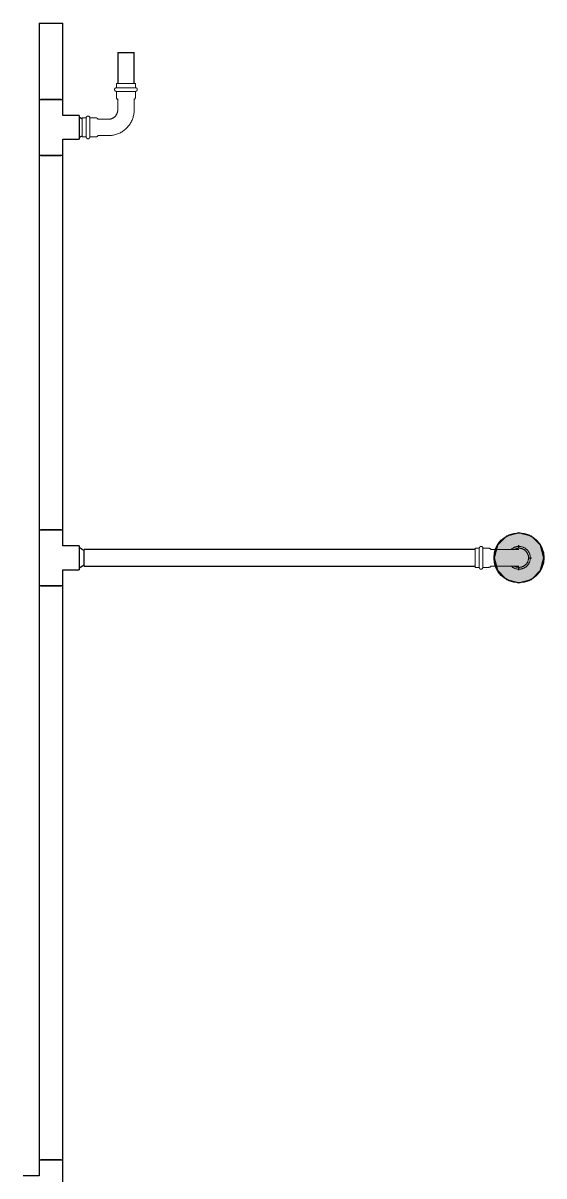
# Model space of a CAD drawing. Header units: inches. Extents: x -3327 to -1, y 8 to 1328.
# Drawn here: x -1074.9 to -1033.1, y 386.6 to 479 of the extents above; entities that cross this region are included whole.
import ezdxf

# ---------------------------------------------------------------- set-up
doc = ezdxf.new("R2010")
doc.units = ezdxf.units.IN
doc.header["$MEASUREMENT"] = 0
doc.layers.add('P-PIPE', color=3, linetype='Continuous', lineweight=9)
doc.layers.add('X - REF - FP', color=7, linetype='Continuous', true_color=0xb90000)

# ---------------------------------------------------------------- blocks, each defined once
blk = doc.blocks.new('Victaulic-VicPress316-Elbow 90-45deg Style P568_P571 - Standard-V1-SECOND LEVEL')
at = {"layer": 'P-PIPE'}
for p, q in [((-0.767, 3.52), (-0.767, 3.181)), ((0.766, 3.52), (-0.767, 3.52)), ((-0.767, 3.181), (0.766, 3.181)), ((-0.767, 2.89), (-0.767, 2.439)), ((-0.767, 2.89), (0.766, 2.89)), ((0.766, 3.181), (0.766, 3.52)), ((0.766, 2.439), (0.766, 2.89)), ((-0.658, 2.278), (-0.658, 1.393)), ((0.657, 1.393), (0.657, 2.278)), ((-3.181, 0.766), (-3.52, 0.766)), ((-3.52, 0.766), (-3.52, -0.767)), ((-3.181, -0.767), (-3.181, 0.766)), ((-2.439, 0.766), (-2.89, 0.766)), ((-2.89, -0.767), (-2.89, 0.766)), ((-1.393, 0.657), (-2.278, 0.657)), ((-3.52, -0.767), (-3.181, -0.767)), ((-2.89, -0.767), (-2.439, -0.767)), ((-2.278, -0.658), (-1.393, -0.658))]:
    blk.add_line(p, q, dxfattribs=at)
at = {"layer": 'P-PIPE', "flags": 128}
for points in [[(-0.767, 2.89), (-0.772, 2.891), (-0.778, 2.891), (-0.784, 2.892), (-0.79, 2.892), (-0.795, 2.893), (-0.801, 2.895), (-0.807, 2.896), (-0.812, 2.898), (-0.818, 2.9), (-0.823, 2.902), (-0.828, 2.904), (-0.834, 2.907), (-0.839, 2.91), (-0.844, 2.913), (-0.849, 2.916), (-0.853, 2.919), (-0.858, 2.923), (-0.862, 2.927), (-0.867, 2.931), (-0.871, 2.935), (-0.875, 2.939), (-0.879, 2.943), (-0.882, 2.948), (-0.886, 2.953), (-0.889, 2.957), (-0.892, 2.962), (-0.895, 2.967), (-0.897, 2.973), (-0.9, 2.978), (-0.902, 2.983), (-0.904, 2.989), (-0.906, 2.994), (-0.907, 3), (-0.909, 3.006), (-0.91, 3.011), (-0.911, 3.017), (-0.911, 3.023), (-0.912, 3.029), (-0.912, 3.034), (-0.912, 3.04), (-0.912, 3.046), (-0.911, 3.052), (-0.91, 3.058), (-0.909, 3.063), (-0.908, 3.069), (-0.907, 3.075), (-0.905, 3.08), (-0.903, 3.086), (-0.901, 3.091), (-0.899, 3.097), (-0.896, 3.102), (-0.894, 3.107), (-0.891, 3.112), (-0.887, 3.117), (-0.884, 3.122), (-0.881, 3.126), (-0.877, 3.131), (-0.873, 3.135), (-0.869, 3.139), (-0.865, 3.143), (-0.86, 3.147), (-0.856, 3.151), (-0.851, 3.154), (-0.846, 3.158), (-0.842, 3.161), (-0.836, 3.164), (-0.831, 3.166), (-0.826, 3.169), (-0.821, 3.171), (-0.815, 3.173), (-0.81, 3.175), (-0.804, 3.177), (-0.798, 3.178), (-0.793, 3.179), (-0.787, 3.18), (-0.781, 3.181), (-0.775, 3.181), (-0.77, 3.181), (-0.767, 3.181)], [(0.766, 3.181), (0.766, 3.181), (0.764, 3.181), (0.761, 3.181), (0.757, 3.181), (0.751, 3.181), (0.745, 3.181), (0.737, 3.181), (0.728, 3.181), (0.717, 3.181), (0.706, 3.181), (0.693, 3.181), (0.68, 3.181), (0.665, 3.181), (0.649, 3.181), (0.633, 3.181), (0.615, 3.181), (0.596, 3.181), (0.576, 3.181), (0.556, 3.181), (0.534, 3.181), (0.512, 3.181), (0.488, 3.181), (0.464, 3.181), (0.44, 3.181), (0.414, 3.181), (0.388, 3.181), (0.361, 3.181), (0.334, 3.181), (0.306, 3.181), (0.278, 3.181), (0.249, 3.181), (0.22, 3.181), (0.19, 3.181), (0.16, 3.181), (0.13, 3.181), (0.1, 3.181), (0.069, 3.181), (0.039, 3.181), (0.008, 3.181), (-0.022, 3.181), (-0.053, 3.181), (-0.084, 3.181), (-0.114, 3.181), (-0.144, 3.181), (-0.174, 3.181), (-0.204, 3.181), (-0.233, 3.181), (-0.262, 3.181), (-0.291, 3.181), (-0.319, 3.181), (-0.347, 3.181), (-0.374, 3.181), (-0.4, 3.181), (-0.426, 3.181), (-0.451, 3.181), (-0.476, 3.181), (-0.499, 3.181), (-0.522, 3.181), (-0.544, 3.181), (-0.565, 3.181), (-0.585, 3.181), (-0.605, 3.181), (-0.623, 3.181), (-0.64, 3.181), (-0.657, 3.181), (-0.672, 3.181), (-0.686, 3.181), (-0.699, 3.181), (-0.711, 3.181), (-0.722, 3.181), (-0.732, 3.181), (-0.74, 3.181), (-0.748, 3.181), (-0.754, 3.181), (-0.759, 3.181), (-0.763, 3.181), (-0.765, 3.181), (-0.766, 3.181), (-0.767, 3.181)], [(-0.767, 3.181), (-0.766, 3.181), (-0.764, 3.181), (-0.761, 3.181), (-0.757, 3.181), (-0.751, 3.181), (-0.745, 3.181), (-0.737, 3.181), (-0.728, 3.181)], [(-0.767, 2.89), (-0.766, 2.89), (-0.764, 2.89), (-0.761, 2.89), (-0.757, 2.89), (-0.751, 2.89), (-0.745, 2.89), (-0.737, 2.89), (-0.728, 2.89), (-0.717, 2.89), (-0.706, 2.89), (-0.693, 2.89), (-0.68, 2.89), (-0.665, 2.89), (-0.649, 2.89), (-0.633, 2.89), (-0.615, 2.89), (-0.596, 2.89), (-0.576, 2.89), (-0.556, 2.89), (-0.534, 2.89), (-0.512, 2.89), (-0.488, 2.89), (-0.464, 2.89), (-0.44, 2.89), (-0.414, 2.89), (-0.388, 2.89), (-0.361, 2.89), (-0.334, 2.89), (-0.306, 2.89), (-0.278, 2.89), (-0.249, 2.89), (-0.22, 2.89), (-0.19, 2.89), (-0.16, 2.89), (-0.13, 2.89), (-0.1, 2.89), (-0.069, 2.89), (-0.039, 2.89), (-0.008, 2.89), (0.022, 2.89), (0.053, 2.89), (0.084, 2.89), (0.114, 2.89), (0.144, 2.89), (0.174, 2.89), (0.204, 2.89), (0.233, 2.89), (0.262, 2.89), (0.291, 2.89), (0.319, 2.89), (0.347, 2.89), (0.374, 2.89), (0.4, 2.89), (0.426, 2.89), (0.451, 2.89), (0.476, 2.89), (0.499, 2.89), (0.522, 2.89), (0.544, 2.89), (0.565, 2.89), (0.585, 2.89), (0.605, 2.89), (0.623, 2.89), (0.64, 2.89), (0.657, 2.89), (0.672, 2.89), (0.686, 2.89), (0.699, 2.89), (0.711, 2.89), (0.722, 2.89), (0.732, 2.89), (0.74, 2.89), (0.748, 2.89), (0.754, 2.89), (0.759, 2.89), (0.763, 2.89), (0.765, 2.89), (0.766, 2.89), (0.766, 2.89)], [(-0.722, 2.89), (-0.732, 2.89), (-0.74, 2.89), (-0.748, 2.89), (-0.754, 2.89), (-0.759, 2.89), (-0.763, 2.89), (-0.765, 2.89), (-0.766, 2.89), (-0.767, 2.89)], [(0.722, 3.181), (0.732, 3.181), (0.74, 3.181), (0.748, 3.181), (0.754, 3.181), (0.759, 3.181), (0.763, 3.181), (0.765, 3.181), (0.766, 3.181), (0.766, 3.181)], [(0.766, 2.89), (0.766, 2.89), (0.764, 2.89), (0.761, 2.89), (0.757, 2.89), (0.751, 2.89), (0.745, 2.89), (0.737, 2.89), (0.728, 2.89)], [(0.766, 3.181), (0.772, 3.181), (0.778, 3.181), (0.784, 3.18), (0.79, 3.18), (0.795, 3.179), (0.801, 3.177), (0.807, 3.176), (0.812, 3.174), (0.818, 3.172), (0.823, 3.17), (0.828, 3.168), (0.834, 3.165), (0.839, 3.162), (0.844, 3.159), (0.849, 3.156), (0.853, 3.153), (0.858, 3.149), (0.862, 3.145), (0.867, 3.141), (0.871, 3.137), (0.875, 3.133), (0.879, 3.129), (0.882, 3.124), (0.886, 3.119), (0.889, 3.115), (0.892, 3.11), (0.895, 3.105), (0.897, 3.099), (0.9, 3.094), (0.902, 3.089), (0.904, 3.083), (0.906, 3.078), (0.907, 3.072), (0.909, 3.066), (0.91, 3.061), (0.911, 3.055), (0.911, 3.049), (0.912, 3.043), (0.912, 3.038), (0.912, 3.032), (0.912, 3.026), (0.911, 3.02), (0.91, 3.014), (0.909, 3.009), (0.908, 3.003), (0.907, 2.997), (0.905, 2.992), (0.903, 2.986), (0.901, 2.981), (0.899, 2.975), (0.896, 2.97), (0.894, 2.965), (0.891, 2.96), (0.887, 2.955), (0.884, 2.95), (0.881, 2.946), (0.877, 2.941), (0.873, 2.937), (0.869, 2.933), (0.865, 2.929), (0.86, 2.925), (0.856, 2.921), (0.851, 2.918), (0.846, 2.914), (0.842, 2.911), (0.836, 2.908), (0.831, 2.906), (0.826, 2.903), (0.821, 2.901), (0.815, 2.899), (0.81, 2.897), (0.804, 2.895), (0.798, 2.894), (0.793, 2.893), (0.787, 2.892), (0.781, 2.891), (0.775, 2.891), (0.77, 2.891), (0.766, 2.89)], [(-0.658, 2.221), (-0.666, 2.228), (-0.674, 2.235), (-0.682, 2.242), (-0.69, 2.25), (-0.698, 2.258), (-0.705, 2.266), (-0.711, 2.275), (-0.718, 2.283), (-0.724, 2.293), (-0.729, 2.302), (-0.735, 2.311), (-0.74, 2.321), (-0.744, 2.331), (-0.748, 2.341), (-0.752, 2.351), (-0.755, 2.362), (-0.758, 2.372), (-0.761, 2.383), (-0.763, 2.394), (-0.764, 2.404), (-0.765, 2.415), (-0.766, 2.426), (-0.767, 2.437), (-0.767, 2.439)], [(0.766, 2.439), (0.766, 2.428), (0.766, 2.417), (0.765, 2.406), (0.763, 2.396), (0.761, 2.385), (0.759, 2.374), (0.756, 2.364), (0.753, 2.353), (0.749, 2.343), (0.745, 2.333), (0.741, 2.323), (0.736, 2.313), (0.73, 2.304), (0.725, 2.294), (0.719, 2.285), (0.713, 2.276), (0.706, 2.268), (0.699, 2.259), (0.692, 2.251), (0.684, 2.244), (0.676, 2.236), (0.668, 2.229), (0.659, 2.222), (0.657, 2.221)], [(-0.658, 1.393), (-0.658, 1.364), (-0.66, 1.334), (-0.663, 1.305), (-0.667, 1.276), (-0.672, 1.247), (-0.679, 1.218), (-0.686, 1.19), (-0.695, 1.162), (-0.705, 1.134), (-0.716, 1.107), (-0.728, 1.08), (-0.741, 1.053), (-0.755, 1.028), (-0.77, 1.002), (-0.786, 0.978), (-0.803, 0.954), (-0.821, 0.931), (-0.84, 0.908), (-0.86, 0.886), (-0.881, 0.865), (-0.902, 0.845), (-0.924, 0.826), (-0.947, 0.808), (-0.971, 0.79), (-0.996, 0.774), (-1.021, 0.759), (-1.046, 0.744), (-1.073, 0.731), (-1.099, 0.719), (-1.126, 0.707), (-1.154, 0.697), (-1.182, 0.688), (-1.21, 0.681), (-1.239, 0.674), (-1.268, 0.668), (-1.297, 0.664), (-1.326, 0.661), (-1.356, 0.658), (-1.385, 0.658), (-1.393, 0.657)], [(-1.393, -0.658), (-1.311, -0.656), (-1.229, -0.651), (-1.148, -0.643), (-1.066, -0.631), (-0.986, -0.617), (-0.906, -0.599), (-0.826, -0.578), (-0.748, -0.553), (-0.671, -0.526), (-0.594, -0.496), (-0.52, -0.462), (-0.446, -0.426), (-0.374, -0.386), (-0.304, -0.344), (-0.235, -0.299), (-0.168, -0.252), (-0.104, -0.201), (-0.041, -0.149), (0.02, -0.093), (0.078, -0.036), (0.134, 0.024), (0.187, 0.087), (0.238, 0.151), (0.287, 0.217), (0.332, 0.285), (0.375, 0.355), (0.415, 0.427), (0.453, 0.5), (0.487, 0.574), (0.518, 0.65), (0.546, 0.727), (0.571, 0.805), (0.593, 0.884), (0.612, 0.964), (0.628, 1.044), (0.64, 1.126), (0.649, 1.207), (0.655, 1.289), (0.657, 1.371), (0.657, 1.393)], [(-3.181, 0.766), (-3.181, 0.772), (-3.181, 0.778), (-3.18, 0.784), (-3.18, 0.79), (-3.179, 0.795), (-3.177, 0.801), (-3.176, 0.807), (-3.174, 0.812), (-3.172, 0.818), (-3.17, 0.823), (-3.168, 0.828), (-3.165, 0.834), (-3.162, 0.839), (-3.159, 0.844), (-3.156, 0.849), (-3.153, 0.853), (-3.149, 0.858), (-3.145, 0.862), (-3.141, 0.867), (-3.137, 0.871), (-3.133, 0.875), (-3.129, 0.879), (-3.124, 0.882), (-3.119, 0.886), (-3.115, 0.889), (-3.11, 0.892), (-3.105, 0.895), (-3.099, 0.897), (-3.094, 0.9), (-3.089, 0.902), (-3.083, 0.904), (-3.078, 0.906), (-3.072, 0.907), (-3.066, 0.909), (-3.061, 0.91), (-3.055, 0.911), (-3.049, 0.911), (-3.043, 0.912), (-3.038, 0.912), (-3.032, 0.912), (-3.026, 0.912), (-3.02, 0.911), (-3.014, 0.91), (-3.009, 0.909), (-3.003, 0.908), (-2.997, 0.907), (-2.992, 0.905), (-2.986, 0.903), (-2.981, 0.901), (-2.975, 0.899), (-2.97, 0.896), (-2.965, 0.894), (-2.96, 0.891), (-2.955, 0.887), (-2.95, 0.884), (-2.946, 0.881), (-2.941, 0.877), (-2.937, 0.873), (-2.933, 0.869), (-2.929, 0.865), (-2.925, 0.86), (-2.921, 0.856), (-2.918, 0.851), (-2.914, 0.846), (-2.911, 0.842), (-2.908, 0.836), (-2.906, 0.831), (-2.903, 0.826), (-2.901, 0.821), (-2.899, 0.815), (-2.897, 0.81), (-2.895, 0.804), (-2.894, 0.798), (-2.893, 0.793), (-2.892, 0.787), (-2.891, 0.781), (-2.891, 0.775), (-2.891, 0.77), (-2.89, 0.766)], [(-3.181, 0.766), (-3.181, 0.766), (-3.181, 0.764), (-3.181, 0.761), (-3.181, 0.757), (-3.181, 0.751), (-3.181, 0.745), (-3.181, 0.737), (-3.181, 0.728), (-3.181, 0.717), (-3.181, 0.706), (-3.181, 0.693), (-3.181, 0.68), (-3.181, 0.665), (-3.181, 0.649), (-3.181, 0.633), (-3.181, 0.615), (-3.181, 0.596), (-3.181, 0.576), (-3.181, 0.556), (-3.181, 0.534), (-3.181, 0.512), (-3.181, 0.488), (-3.181, 0.464), (-3.181, 0.44), (-3.181, 0.414), (-3.181, 0.388), (-3.181, 0.361), (-3.181, 0.334), (-3.181, 0.306), (-3.181, 0.278), (-3.181, 0.249), (-3.181, 0.22), (-3.181, 0.19), (-3.181, 0.16), (-3.181, 0.13), (-3.181, 0.1), (-3.181, 0.069), (-3.181, 0.039), (-3.181, 0.008), (-3.181, -0.022), (-3.181, -0.053), (-3.181, -0.084), (-3.181, -0.114), (-3.181, -0.144), (-3.181, -0.174), (-3.181, -0.204), (-3.181, -0.233), (-3.181, -0.262), (-3.181, -0.291), (-3.181, -0.319), (-3.181, -0.347), (-3.181, -0.374), (-3.181, -0.4), (-3.181, -0.426), (-3.181, -0.451), (-3.181, -0.476), (-3.181, -0.499), (-3.181, -0.522), (-3.181, -0.544), (-3.181, -0.565), (-3.181, -0.585), (-3.181, -0.605), (-3.181, -0.623), (-3.181, -0.64), (-3.181, -0.657), (-3.181, -0.672), (-3.181, -0.686), (-3.181, -0.699), (-3.181, -0.711), (-3.181, -0.722), (-3.181, -0.732), (-3.181, -0.74), (-3.181, -0.748), (-3.181, -0.754), (-3.181, -0.759), (-3.181, -0.763), (-3.181, -0.765), (-3.181, -0.766), (-3.181, -0.767)], [(-3.181, 0.722), (-3.181, 0.732), (-3.181, 0.74), (-3.181, 0.748), (-3.181, 0.754), (-3.181, 0.759), (-3.181, 0.763), (-3.181, 0.765), (-3.181, 0.766), (-3.181, 0.766)], [(-2.89, -0.767), (-2.89, -0.766), (-2.89, -0.764), (-2.89, -0.761), (-2.89, -0.757), (-2.89, -0.751), (-2.89, -0.745), (-2.89, -0.737), (-2.89, -0.728), (-2.89, -0.717), (-2.89, -0.706), (-2.89, -0.693), (-2.89, -0.68), (-2.89, -0.665), (-2.89, -0.649), (-2.89, -0.633), (-2.89, -0.615), (-2.89, -0.596), (-2.89, -0.576), (-2.89, -0.556), (-2.89, -0.534), (-2.89, -0.512), (-2.89, -0.488), (-2.89, -0.464), (-2.89, -0.44), (-2.89, -0.414), (-2.89, -0.388), (-2.89, -0.361), (-2.89, -0.334), (-2.89, -0.306), (-2.89, -0.278), (-2.89, -0.249), (-2.89, -0.22), (-2.89, -0.19), (-2.89, -0.16), (-2.89, -0.13), (-2.89, -0.1), (-2.89, -0.069), (-2.89, -0.039), (-2.89, -0.008), (-2.89, 0.022), (-2.89, 0.053), (-2.89, 0.084), (-2.89, 0.114), (-2.89, 0.144), (-2.89, 0.174), (-2.89, 0.204), (-2.89, 0.233), (-2.89, 0.262), (-2.89, 0.291), (-2.89, 0.319), (-2.89, 0.347), (-2.89, 0.374), (-2.89, 0.4), (-2.89, 0.426), (-2.89, 0.451), (-2.89, 0.476), (-2.89, 0.499), (-2.89, 0.522), (-2.89, 0.544), (-2.89, 0.565), (-2.89, 0.585), (-2.89, 0.605), (-2.89, 0.623), (-2.89, 0.64), (-2.89, 0.657), (-2.89, 0.672), (-2.89, 0.686), (-2.89, 0.699), (-2.89, 0.711), (-2.89, 0.722), (-2.89, 0.732), (-2.89, 0.74), (-2.89, 0.748), (-2.89, 0.754), (-2.89, 0.759), (-2.89, 0.763), (-2.89, 0.765), (-2.89, 0.766), (-2.89, 0.766)], [(-2.89, 0.766), (-2.89, 0.766), (-2.89, 0.764), (-2.89, 0.761), (-2.89, 0.757), (-2.89, 0.751), (-2.89, 0.745), (-2.89, 0.737), (-2.89, 0.728)], [(-2.439, 0.766), (-2.428, 0.766), (-2.417, 0.766), (-2.406, 0.765), (-2.396, 0.763), (-2.385, 0.761), (-2.374, 0.759), (-2.364, 0.756), (-2.353, 0.753), (-2.343, 0.749), (-2.333, 0.745), (-2.323, 0.741), (-2.313, 0.736), (-2.304, 0.73), (-2.294, 0.725), (-2.285, 0.719), (-2.276, 0.713), (-2.268, 0.706), (-2.259, 0.699), (-2.251, 0.692), (-2.244, 0.684), (-2.236, 0.676), (-2.229, 0.668), (-2.222, 0.659), (-2.221, 0.657)], [(-3.181, -0.767), (-3.181, -0.766), (-3.181, -0.764), (-3.181, -0.761), (-3.181, -0.757), (-3.181, -0.751), (-3.181, -0.745), (-3.181, -0.737), (-3.181, -0.728)], [(-2.89, -0.767), (-2.891, -0.772), (-2.891, -0.778), (-2.892, -0.784), (-2.892, -0.79), (-2.893, -0.795), (-2.895, -0.801), (-2.896, -0.807), (-2.898, -0.812), (-2.9, -0.818), (-2.902, -0.823), (-2.904, -0.828), (-2.907, -0.834), (-2.91, -0.839), (-2.913, -0.844), (-2.916, -0.849), (-2.919, -0.853), (-2.923, -0.858), (-2.927, -0.862), (-2.931, -0.867), (-2.935, -0.871), (-2.939, -0.875), (-2.943, -0.879), (-2.948, -0.882), (-2.953, -0.886), (-2.957, -0.889), (-2.962, -0.892), (-2.967, -0.895), (-2.973, -0.897), (-2.978, -0.9), (-2.983, -0.902), (-2.989, -0.904), (-2.994, -0.906), (-3, -0.907), (-3.006, -0.909), (-3.011, -0.91), (-3.017, -0.911), (-3.023, -0.911), (-3.029, -0.912), (-3.034, -0.912), (-3.04, -0.912), (-3.046, -0.912), (-3.052, -0.911), (-3.058, -0.91), (-3.063, -0.909), (-3.069, -0.908), (-3.075, -0.907), (-3.08, -0.905), (-3.086, -0.903), (-3.091, -0.901), (-3.097, -0.899), (-3.102, -0.896), (-3.107, -0.894), (-3.112, -0.891), (-3.117, -0.887), (-3.122, -0.884), (-3.126, -0.881), (-3.131, -0.877), (-3.135, -0.873), (-3.139, -0.869), (-3.143, -0.865), (-3.147, -0.86), (-3.151, -0.856), (-3.154, -0.851), (-3.158, -0.846), (-3.161, -0.842), (-3.164, -0.836), (-3.166, -0.831), (-3.169, -0.826), (-3.171, -0.821), (-3.173, -0.815), (-3.175, -0.81), (-3.177, -0.804), (-3.178, -0.798), (-3.179, -0.793), (-3.18, -0.787), (-3.181, -0.781), (-3.181, -0.775), (-3.181, -0.77), (-3.181, -0.767)], [(-2.89, -0.722), (-2.89, -0.732), (-2.89, -0.74), (-2.89, -0.748), (-2.89, -0.754), (-2.89, -0.759), (-2.89, -0.763), (-2.89, -0.765), (-2.89, -0.766), (-2.89, -0.767)], [(-2.221, -0.658), (-2.228, -0.666), (-2.235, -0.674), (-2.242, -0.682), (-2.25, -0.69), (-2.258, -0.698), (-2.266, -0.705), (-2.275, -0.711), (-2.283, -0.718), (-2.293, -0.724), (-2.302, -0.729), (-2.311, -0.735), (-2.321, -0.74), (-2.331, -0.744), (-2.341, -0.748), (-2.351, -0.752), (-2.362, -0.755), (-2.372, -0.758), (-2.383, -0.761), (-2.394, -0.763), (-2.404, -0.764), (-2.415, -0.765), (-2.426, -0.766), (-2.437, -0.767), (-2.439, -0.767)]]:
    blk.add_lwpolyline(points, dxfattribs=at)
blk = doc.blocks.new('Victaulic-VicPress316-Elbow 90-45deg Style P568_P571 - Standard-V2-SECOND LEVEL')
at = {"layer": 'P-PIPE'}
for p, q in [((-3203.704, 731.097), (-3203.704, 730.203)), ((-3202.389, 730.206), (-3202.389, 731.097)), ((-3203.813, 730.051), (-3203.813, 729.6)), ((-3203.046, 729.6), (-3203.813, 729.6)), ((-3203.813, 729.309), (-3203.813, 728.97)), ((-3203.046, 729.309), (-3203.813, 729.309)), ((-3202.28, 729.6), (-3203.046, 729.6)), ((-3202.28, 729.309), (-3203.046, 729.309)), ((-3202.28, 729.6), (-3202.28, 730.051)), ((-3202.28, 728.97), (-3202.28, 729.309)), ((-3203.813, 728.97), (-3203.046, 728.97)), ((-3203.046, 728.97), (-3202.28, 728.97))]:
    blk.add_line(p, q, dxfattribs=at)
at = {"layer": 'P-PIPE', "flags": 128}
for points in [[(-3203.046, 733.402), (-3203.083, 733.401), (-3203.119, 733.399), (-3203.155, 733.395), (-3203.191, 733.39), (-3203.227, 733.384), (-3203.263, 733.376), (-3203.298, 733.366), (-3203.333, 733.356), (-3203.367, 733.344), (-3203.401, 733.33), (-3203.434, 733.315), (-3203.467, 733.299), (-3203.499, 733.281), (-3203.53, 733.263), (-3203.561, 733.243), (-3203.591, 733.222), (-3203.619, 733.199), (-3203.647, 733.176), (-3203.674, 733.151), (-3203.7, 733.125), (-3203.725, 733.099), (-3203.749, 733.071), (-3203.772, 733.043), (-3203.793, 733.013), (-3203.813, 732.983), (-3203.833, 732.952), (-3203.85, 732.92), (-3203.867, 732.887), (-3203.882, 732.854), (-3203.896, 732.82), (-3203.909, 732.786), (-3203.92, 732.751), (-3203.93, 732.716), (-3203.938, 732.681), (-3203.945, 732.645), (-3203.95, 732.609), (-3203.954, 732.573), (-3203.957, 732.536), (-3203.958, 732.5), (-3203.958, 732.463), (-3203.956, 732.427), (-3203.953, 732.391), (-3203.948, 732.354), (-3203.942, 732.318), (-3203.934, 732.283), (-3203.925, 732.247), (-3203.915, 732.212), (-3203.903, 732.178), (-3203.89, 732.144), (-3203.875, 732.11), (-3203.859, 732.078), (-3203.842, 732.045), (-3203.824, 732.014), (-3203.804, 731.983), (-3203.783, 731.953), (-3203.761, 731.924), (-3203.738, 731.896), (-3203.714, 731.869)], [(-3203.046, 733.257), (-3203.077, 733.256), (-3203.107, 733.254), (-3203.138, 733.251), (-3203.168, 733.247), (-3203.198, 733.241), (-3203.228, 733.235), (-3203.258, 733.227), (-3203.287, 733.218), (-3203.316, 733.207), (-3203.345, 733.196), (-3203.373, 733.183), (-3203.4, 733.17), (-3203.427, 733.155), (-3203.453, 733.139), (-3203.479, 733.123), (-3203.504, 733.105), (-3203.528, 733.086), (-3203.551, 733.066), (-3203.574, 733.046), (-3203.596, 733.024), (-3203.617, 733.002), (-3203.637, 732.978), (-3203.656, 732.954), (-3203.674, 732.93), (-3203.691, 732.904), (-3203.707, 732.878), (-3203.722, 732.851), (-3203.736, 732.824), (-3203.749, 732.796), (-3203.76, 732.768), (-3203.771, 732.739), (-3203.78, 732.71), (-3203.789, 732.68), (-3203.796, 732.65), (-3203.801, 732.62), (-3203.806, 732.59), (-3203.809, 732.559), (-3203.812, 732.529), (-3203.812, 732.498), (-3203.812, 732.468), (-3203.811, 732.437), (-3203.808, 732.406), (-3203.804, 732.376), (-3203.799, 732.346), (-3203.792, 732.316), (-3203.785, 732.286), (-3203.776, 732.257), (-3203.766, 732.228), (-3203.755, 732.199), (-3203.743, 732.171), (-3203.73, 732.143), (-3203.715, 732.116), (-3203.704, 732.096)], [(-3202.389, 731.858), (-3202.367, 731.881), (-3202.343, 731.909), (-3202.32, 731.937), (-3202.299, 731.967), (-3202.279, 731.997), (-3202.26, 732.028), (-3202.242, 732.06), (-3202.225, 732.093), (-3202.21, 732.126), (-3202.196, 732.16), (-3202.183, 732.194), (-3202.172, 732.229), (-3202.163, 732.264), (-3202.154, 732.299), (-3202.147, 732.335), (-3202.142, 732.371), (-3202.138, 732.407), (-3202.135, 732.444), (-3202.134, 732.48), (-3202.134, 732.517), (-3202.136, 732.553), (-3202.139, 732.589), (-3202.144, 732.626), (-3202.15, 732.662), (-3202.158, 732.697), (-3202.167, 732.733), (-3202.177, 732.768), (-3202.189, 732.802), (-3202.202, 732.836), (-3202.217, 732.87), (-3202.233, 732.902), (-3202.25, 732.935), (-3202.268, 732.966), (-3202.288, 732.997), (-3202.309, 733.027), (-3202.331, 733.056), (-3202.354, 733.084), (-3202.378, 733.111), (-3202.404, 733.137), (-3202.43, 733.163), (-3202.457, 733.187), (-3202.486, 733.21), (-3202.515, 733.231), (-3202.545, 733.252), (-3202.576, 733.271), (-3202.608, 733.29), (-3202.64, 733.307), (-3202.673, 733.322), (-3202.706, 733.336), (-3202.741, 733.349), (-3202.775, 733.361), (-3202.81, 733.371), (-3202.846, 733.38), (-3202.881, 733.387), (-3202.917, 733.393), (-3202.954, 733.397), (-3202.99, 733.4), (-3203.026, 733.402), (-3203.046, 733.402)], [(-3202.385, 732.102), (-3202.37, 732.129), (-3202.356, 732.156), (-3202.343, 732.184), (-3202.332, 732.212), (-3202.321, 732.241), (-3202.312, 732.27), (-3202.304, 732.3), (-3202.297, 732.33), (-3202.291, 732.36), (-3202.286, 732.39), (-3202.283, 732.421), (-3202.281, 732.451), (-3202.28, 732.482), (-3202.28, 732.512), (-3202.281, 732.543), (-3202.284, 732.574), (-3202.288, 732.604), (-3202.293, 732.634), (-3202.3, 732.664), (-3202.307, 732.694), (-3202.316, 732.723), (-3202.326, 732.752), (-3202.337, 732.781), (-3202.349, 732.809), (-3202.362, 732.837), (-3202.377, 732.864), (-3202.392, 732.89), (-3202.409, 732.916), (-3202.426, 732.941), (-3202.445, 732.966), (-3202.464, 732.989), (-3202.485, 733.012), (-3202.506, 733.034), (-3202.528, 733.055), (-3202.551, 733.075), (-3202.575, 733.095), (-3202.6, 733.113), (-3202.625, 733.13), (-3202.651, 733.147), (-3202.677, 733.162), (-3202.705, 733.176), (-3202.732, 733.189), (-3202.761, 733.201), (-3202.789, 733.212), (-3202.818, 733.222), (-3202.848, 733.23), (-3202.878, 733.238), (-3202.908, 733.244), (-3202.938, 733.249), (-3202.968, 733.253), (-3202.999, 733.255), (-3203.029, 733.256), (-3203.046, 733.257)], [(-3203.704, 732.49), (-3203.704, 732.489), (-3203.704, 732.486), (-3203.704, 732.48), (-3203.704, 732.472), (-3203.704, 732.462), (-3203.704, 732.45), (-3203.704, 732.436), (-3203.704, 732.419), (-3203.704, 732.401), (-3203.704, 732.38), (-3203.704, 732.357), (-3203.704, 732.333), (-3203.704, 732.306), (-3203.704, 732.277), (-3203.704, 732.247), (-3203.704, 732.214), (-3203.704, 732.18), (-3203.704, 732.144), (-3203.704, 732.107), (-3203.704, 732.068), (-3203.704, 732.027), (-3203.704, 731.985), (-3203.704, 731.941), (-3203.704, 731.896), (-3203.704, 731.85), (-3203.704, 731.802), (-3203.704, 731.754), (-3203.704, 731.704), (-3203.704, 731.653), (-3203.704, 731.602), (-3203.704, 731.549), (-3203.704, 731.496), (-3203.704, 731.443), (-3203.704, 731.388), (-3203.704, 731.334), (-3203.704, 731.279), (-3203.704, 731.223), (-3203.704, 731.168), (-3203.704, 731.112), (-3203.704, 731.097)], [(-3202.389, 731.097), (-3202.389, 731.153), (-3202.389, 731.208), (-3202.389, 731.264), (-3202.389, 731.319), (-3202.389, 731.374), (-3202.389, 731.428), (-3202.389, 731.482), (-3202.389, 731.535), (-3202.389, 731.588), (-3202.389, 731.639), (-3202.389, 731.69), (-3202.389, 731.74), (-3202.389, 731.789), (-3202.389, 731.837), (-3202.389, 731.884), (-3202.389, 731.929), (-3202.389, 731.973), (-3202.389, 732.016), (-3202.389, 732.057), (-3202.389, 732.096), (-3202.389, 732.134), (-3202.389, 732.171), (-3202.389, 732.205), (-3202.389, 732.238), (-3202.389, 732.269), (-3202.389, 732.298), (-3202.389, 732.326), (-3202.389, 732.351), (-3202.389, 732.374), (-3202.389, 732.395), (-3202.389, 732.414), (-3202.389, 732.432), (-3202.389, 732.446), (-3202.389, 732.459), (-3202.389, 732.47), (-3202.389, 732.478), (-3202.389, 732.484), (-3202.389, 732.488), (-3202.389, 732.49), (-3202.389, 732.49)], [(-3203.813, 730.051), (-3203.812, 730.062), (-3203.812, 730.073), (-3203.811, 730.084), (-3203.809, 730.094), (-3203.807, 730.105), (-3203.805, 730.116), (-3203.802, 730.126), (-3203.799, 730.137), (-3203.795, 730.147), (-3203.791, 730.157), (-3203.787, 730.167), (-3203.782, 730.177), (-3203.777, 730.186), (-3203.771, 730.196), (-3203.765, 730.205), (-3203.759, 730.214), (-3203.752, 730.222), (-3203.745, 730.231), (-3203.738, 730.239), (-3203.73, 730.246), (-3203.722, 730.254), (-3203.714, 730.261), (-3203.705, 730.268), (-3203.704, 730.269)], [(-3202.389, 730.269), (-3202.38, 730.262), (-3202.372, 730.255), (-3202.364, 730.248), (-3202.356, 730.24), (-3202.348, 730.232), (-3202.341, 730.224), (-3202.335, 730.215), (-3202.328, 730.207), (-3202.322, 730.197), (-3202.317, 730.188), (-3202.311, 730.179), (-3202.306, 730.169), (-3202.302, 730.159), (-3202.298, 730.149), (-3202.294, 730.139), (-3202.291, 730.128), (-3202.288, 730.118), (-3202.285, 730.107), (-3202.283, 730.096), (-3202.282, 730.086), (-3202.281, 730.075), (-3202.28, 730.064), (-3202.28, 730.053), (-3202.28, 730.051)], [(-3203.813, 729.309), (-3203.818, 729.309), (-3203.824, 729.309), (-3203.83, 729.31), (-3203.836, 729.31), (-3203.841, 729.311), (-3203.847, 729.313), (-3203.853, 729.314), (-3203.858, 729.316), (-3203.864, 729.318), (-3203.869, 729.32), (-3203.875, 729.322), (-3203.88, 729.325), (-3203.885, 729.328), (-3203.89, 729.331), (-3203.895, 729.334), (-3203.899, 729.337), (-3203.904, 729.341), (-3203.908, 729.345), (-3203.913, 729.349), (-3203.917, 729.353), (-3203.921, 729.357), (-3203.925, 729.361), (-3203.928, 729.366), (-3203.932, 729.371), (-3203.935, 729.375), (-3203.938, 729.38), (-3203.941, 729.385), (-3203.944, 729.391), (-3203.946, 729.396), (-3203.948, 729.401), (-3203.95, 729.407), (-3203.952, 729.412), (-3203.953, 729.418), (-3203.955, 729.424), (-3203.956, 729.429), (-3203.957, 729.435), (-3203.957, 729.441), (-3203.958, 729.447), (-3203.958, 729.452), (-3203.958, 729.458), (-3203.958, 729.464), (-3203.957, 729.47), (-3203.956, 729.476), (-3203.955, 729.481), (-3203.954, 729.487), (-3203.953, 729.493), (-3203.951, 729.498), (-3203.949, 729.504), (-3203.947, 729.509), (-3203.945, 729.515), (-3203.942, 729.52), (-3203.94, 729.525), (-3203.937, 729.53), (-3203.934, 729.535), (-3203.93, 729.54), (-3203.927, 729.544), (-3203.923, 729.549), (-3203.919, 729.553), (-3203.915, 729.557), (-3203.911, 729.561), (-3203.906, 729.565), (-3203.902, 729.569), (-3203.897, 729.572), (-3203.892, 729.576), (-3203.888, 729.579), (-3203.882, 729.582), (-3203.877, 729.584), (-3203.872, 729.587), (-3203.867, 729.589), (-3203.861, 729.591), (-3203.856, 729.593), (-3203.85, 729.595), (-3203.845, 729.596), (-3203.839, 729.597), (-3203.833, 729.598), (-3203.827, 729.599), (-3203.821, 729.599), (-3203.816, 729.599), (-3203.813, 729.6)], [(-3203.046, 729.6), (-3203.077, 729.6), (-3203.107, 729.6), (-3203.138, 729.6), (-3203.168, 729.6), (-3203.198, 729.6), (-3203.228, 729.6), (-3203.258, 729.6), (-3203.287, 729.6), (-3203.316, 729.6), (-3203.345, 729.6), (-3203.373, 729.6), (-3203.4, 729.6), (-3203.427, 729.6), (-3203.453, 729.6), (-3203.479, 729.6), (-3203.504, 729.6), (-3203.528, 729.6), (-3203.551, 729.6), (-3203.574, 729.6), (-3203.596, 729.6), (-3203.617, 729.6), (-3203.637, 729.6), (-3203.656, 729.6), (-3203.674, 729.6), (-3203.691, 729.6), (-3203.707, 729.6), (-3203.722, 729.6), (-3203.736, 729.6), (-3203.749, 729.6), (-3203.76, 729.6), (-3203.771, 729.6), (-3203.78, 729.6), (-3203.789, 729.6), (-3203.796, 729.6), (-3203.801, 729.6), (-3203.806, 729.6), (-3203.809, 729.6), (-3203.812, 729.6), (-3203.812, 729.6), (-3203.813, 729.6)], [(-3203.813, 729.6), (-3203.812, 729.6), (-3203.81, 729.6), (-3203.807, 729.6), (-3203.803, 729.6), (-3203.797, 729.6), (-3203.791, 729.6), (-3203.783, 729.6), (-3203.774, 729.6)], [(-3203.771, 729.309), (-3203.78, 729.309), (-3203.789, 729.309), (-3203.796, 729.309), (-3203.801, 729.309), (-3203.806, 729.309), (-3203.809, 729.309), (-3203.812, 729.309), (-3203.812, 729.309), (-3203.813, 729.309)], [(-3203.813, 729.309), (-3203.812, 729.309), (-3203.81, 729.309), (-3203.807, 729.309), (-3203.803, 729.309), (-3203.797, 729.309), (-3203.791, 729.309), (-3203.783, 729.309), (-3203.774, 729.309), (-3203.763, 729.309), (-3203.752, 729.309), (-3203.74, 729.309), (-3203.726, 729.309), (-3203.711, 729.309), (-3203.695, 729.309), (-3203.679, 729.309), (-3203.661, 729.309), (-3203.642, 729.309), (-3203.622, 729.309), (-3203.602, 729.309), (-3203.58, 729.309), (-3203.558, 729.309), (-3203.534, 729.309), (-3203.51, 729.309), (-3203.486, 729.309), (-3203.46, 729.309), (-3203.434, 729.309), (-3203.407, 729.309), (-3203.38, 729.309), (-3203.352, 729.309), (-3203.324, 729.309), (-3203.295, 729.309), (-3203.266, 729.309), (-3203.236, 729.309), (-3203.206, 729.309), (-3203.176, 729.309), (-3203.146, 729.309), (-3203.116, 729.309), (-3203.085, 729.309), (-3203.054, 729.309), (-3203.046, 729.309)], [(-3202.28, 729.6), (-3202.28, 729.6), (-3202.282, 729.6), (-3202.285, 729.6), (-3202.289, 729.6), (-3202.295, 729.6), (-3202.302, 729.6), (-3202.309, 729.6), (-3202.318, 729.6), (-3202.329, 729.6), (-3202.34, 729.6), (-3202.353, 729.6), (-3202.366, 729.6), (-3202.381, 729.6), (-3202.397, 729.6), (-3202.413, 729.6), (-3202.431, 729.6), (-3202.45, 729.6), (-3202.47, 729.6), (-3202.49, 729.6), (-3202.512, 729.6), (-3202.534, 729.6), (-3202.558, 729.6), (-3202.582, 729.6), (-3202.606, 729.6), (-3202.632, 729.6), (-3202.658, 729.6), (-3202.685, 729.6), (-3202.712, 729.6), (-3202.74, 729.6), (-3202.768, 729.6), (-3202.797, 729.6), (-3202.826, 729.6), (-3202.856, 729.6), (-3202.886, 729.6), (-3202.916, 729.6), (-3202.946, 729.6), (-3202.977, 729.6), (-3203.007, 729.6), (-3203.038, 729.6), (-3203.046, 729.6)], [(-3203.046, 729.309), (-3203.015, 729.309), (-3202.985, 729.309), (-3202.954, 729.309), (-3202.924, 729.309), (-3202.894, 729.309), (-3202.864, 729.309), (-3202.834, 729.309), (-3202.805, 729.309), (-3202.776, 729.309), (-3202.748, 729.309), (-3202.72, 729.309), (-3202.692, 729.309), (-3202.665, 729.309), (-3202.639, 729.309), (-3202.613, 729.309), (-3202.588, 729.309), (-3202.564, 729.309), (-3202.541, 729.309), (-3202.518, 729.309), (-3202.496, 729.309), (-3202.475, 729.309), (-3202.455, 729.309), (-3202.436, 729.309), (-3202.418, 729.309), (-3202.401, 729.309), (-3202.385, 729.309), (-3202.37, 729.309), (-3202.356, 729.309), (-3202.343, 729.309), (-3202.332, 729.309), (-3202.321, 729.309), (-3202.312, 729.309), (-3202.304, 729.309), (-3202.297, 729.309), (-3202.291, 729.309), (-3202.286, 729.309), (-3202.283, 729.309), (-3202.281, 729.309), (-3202.28, 729.309), (-3202.28, 729.309)], [(-3202.321, 729.6), (-3202.312, 729.6), (-3202.304, 729.6), (-3202.297, 729.6), (-3202.291, 729.6), (-3202.286, 729.6), (-3202.283, 729.6), (-3202.281, 729.6), (-3202.28, 729.6), (-3202.28, 729.6)], [(-3202.28, 729.309), (-3202.28, 729.309), (-3202.282, 729.309), (-3202.285, 729.309), (-3202.289, 729.309), (-3202.295, 729.309), (-3202.302, 729.309), (-3202.309, 729.309), (-3202.318, 729.309)], [(-3202.28, 729.6), (-3202.274, 729.599), (-3202.268, 729.599), (-3202.262, 729.598), (-3202.256, 729.598), (-3202.251, 729.597), (-3202.245, 729.595), (-3202.239, 729.594), (-3202.234, 729.592), (-3202.228, 729.59), (-3202.223, 729.588), (-3202.218, 729.586), (-3202.212, 729.583), (-3202.207, 729.58), (-3202.202, 729.577), (-3202.197, 729.574), (-3202.193, 729.571), (-3202.188, 729.567), (-3202.184, 729.563), (-3202.179, 729.559), (-3202.175, 729.555), (-3202.171, 729.551), (-3202.167, 729.547), (-3202.164, 729.542), (-3202.16, 729.537), (-3202.157, 729.533), (-3202.154, 729.528), (-3202.151, 729.523), (-3202.149, 729.517), (-3202.146, 729.512), (-3202.144, 729.507), (-3202.142, 729.501), (-3202.14, 729.496), (-3202.139, 729.49), (-3202.137, 729.484), (-3202.136, 729.479), (-3202.135, 729.473), (-3202.135, 729.467), (-3202.134, 729.461), (-3202.134, 729.456), (-3202.134, 729.45), (-3202.134, 729.444), (-3202.135, 729.438), (-3202.136, 729.432), (-3202.137, 729.427), (-3202.138, 729.421), (-3202.139, 729.415), (-3202.141, 729.41), (-3202.143, 729.404), (-3202.145, 729.399), (-3202.147, 729.393), (-3202.15, 729.388), (-3202.152, 729.383), (-3202.155, 729.378), (-3202.159, 729.373), (-3202.162, 729.368), (-3202.165, 729.364), (-3202.169, 729.359), (-3202.173, 729.355), (-3202.177, 729.351), (-3202.181, 729.347), (-3202.186, 729.343), (-3202.19, 729.339), (-3202.195, 729.336), (-3202.2, 729.332), (-3202.205, 729.329), (-3202.21, 729.326), (-3202.215, 729.324), (-3202.22, 729.321), (-3202.225, 729.319), (-3202.231, 729.317), (-3202.236, 729.315), (-3202.242, 729.313), (-3202.248, 729.312), (-3202.253, 729.311), (-3202.259, 729.31), (-3202.265, 729.309), (-3202.271, 729.309), (-3202.276, 729.309), (-3202.28, 729.309)]]:
    blk.add_lwpolyline(points, dxfattribs=at)

msp = doc.modelspace()

# ---------------------------------------------------------------- hatches: boundary and pattern name
at = {"layer": 'X - REF - FP'}
h = msp.add_hatch(color=256, dxfattribs=at)
edge = h.paths.add_edge_path(flags=0)
edge.add_arc((-1035.125, 436.135), 2, 0, 360)
msp.add_hatch(color=256, dxfattribs=at).paths.add_polyline_path([(-1035.125, 434.135), (-1034.125, 434.403), (-1033.393, 435.135), (-1033.125, 436.135), (-1033.393, 437.135), (-1034.125, 437.867), (-1035.125, 438.135), (-1036.125, 437.867), (-1036.857, 437.135), (-1037.125, 436.135), (-1036.857, 435.135), (-1036.125, 434.403)], flags=0)

# ---------------------------------------------------------------- linework, layer by layer
for p, q in [((-1073.575, 479), (-1073.575, 472.879)), ((-1073.575, 479), (-1071.675, 479)), ((-1071.675, 472.879), (-1071.675, 479)), ((-1067.282, 476.635), (-1067.282, 474.155)), ((-1067.282, 476.635), (-1065.967, 476.635)), ((-1065.967, 474.155), (-1065.967, 476.635)), ((-1073.576, 472.879), (-1073.576, 468.391)), ((-1073.576, 472.879), (-1071.674, 472.879)), ((-1073.297, 472.879), (-1073.448, 472.879)), ((-1073.1, 472.879), (-1073.297, 472.879)), ((-1072.871, 472.879), (-1073.1, 472.879)), ((-1072.379, 472.879), (-1072.871, 472.879)), ((-1072.15, 472.879), (-1072.379, 472.879)), ((-1071.953, 472.879), (-1072.15, 472.879)), ((-1071.802, 472.879), (-1071.953, 472.879)), ((-1071.674, 471.586), (-1071.674, 472.879)), ((-1070.381, 471.586), (-1071.674, 471.586)), ((-1070.381, 471.586), (-1070.381, 469.684)), ((-1070.137, 471.298), (-1070.381, 471.448)), ((-1071.674, 468.391), (-1071.674, 469.684)), ((-1071.674, 469.684), (-1070.381, 469.684)), ((-1070.381, 469.823), (-1070.137, 469.972)), ((-1071.674, 468.391), (-1073.576, 468.391)), ((-1073.575, 468.391), (-1073.575, 438.379)), ((-1073.448, 468.391), (-1073.297, 468.391)), ((-1073.297, 468.391), (-1073.1, 468.391)), ((-1073.1, 468.391), (-1072.871, 468.391)), ((-1072.871, 468.391), (-1072.379, 468.391)), ((-1072.379, 468.391), (-1072.15, 468.391)), ((-1072.15, 468.391), (-1071.953, 468.391)), ((-1071.953, 468.391), (-1071.802, 468.391)), ((-1071.675, 438.379), (-1071.675, 468.391)), ((-1073.576, 438.379), (-1073.576, 433.891)), ((-1073.576, 438.379), (-1071.674, 438.379)), ((-1073.297, 438.379), (-1073.448, 438.379)), ((-1073.1, 438.379), (-1073.297, 438.379)), ((-1072.871, 438.379), (-1073.1, 438.379)), ((-1072.379, 438.379), (-1072.871, 438.379)), ((-1072.15, 438.379), (-1072.379, 438.379)), ((-1071.953, 438.379), (-1072.15, 438.379)), ((-1071.802, 438.379), (-1071.953, 438.379)), ((-1071.674, 437.086), (-1071.674, 438.379)), ((-1035.125, 438.135), (-1036.125, 437.867)), ((-1034.125, 437.867), (-1035.125, 438.135)), ((-1036.857, 437.135), (-1037.125, 436.135)), ((-1036.125, 437.867), (-1036.857, 437.135)), ((-1035.125, 436.871), (-1035.125, 437.135)), ((-1033.393, 437.135), (-1034.125, 437.867)), ((-1033.125, 436.135), (-1033.393, 437.135)), ((-1070.381, 437.086), (-1071.674, 437.086)), ((-1070.381, 437.086), (-1070.381, 435.184)), ((-1069.975, 436.698), (-1070.381, 436.948)), ((-1038.645, 436.793), (-1069.975, 436.793)), ((-1069.975, 435.478), (-1069.975, 436.793)), ((-1070.381, 435.323), (-1069.975, 435.573)), ((-1069.975, 435.478), (-1038.645, 435.478)), ((-1037.125, 436.135), (-1036.857, 435.135)), ((-1035.125, 435.135), (-1035.125, 435.399)), ((-1034.387, 436.135), (-1034.125, 436.135)), ((-1033.393, 435.135), (-1033.125, 436.135)), ((-1071.674, 433.891), (-1071.674, 435.184)), ((-1071.674, 435.184), (-1070.381, 435.184)), ((-1036.857, 435.135), (-1036.125, 434.403)), ((-1036.125, 434.403), (-1035.125, 434.135)), ((-1035.125, 434.135), (-1034.125, 434.403)), ((-1034.125, 434.403), (-1033.393, 435.135)), ((-1071.674, 433.891), (-1073.576, 433.891)), ((-1073.575, 433.891), (-1073.575, 387.879)), ((-1073.448, 433.891), (-1073.297, 433.891)), ((-1073.297, 433.891), (-1073.1, 433.891)), ((-1073.1, 433.891), (-1072.871, 433.891)), ((-1072.871, 433.891), (-1072.379, 433.891)), ((-1072.379, 433.891), (-1072.15, 433.891)), ((-1072.15, 433.891), (-1071.953, 433.891)), ((-1071.953, 433.891), (-1071.802, 433.891)), ((-1071.675, 387.879), (-1071.675, 433.891)), ((-1073.576, 387.879), (-1073.576, 386.586)), ((-1073.576, 387.879), (-1071.674, 387.879)), ((-1073.297, 387.879), (-1073.448, 387.879)), ((-1073.1, 387.879), (-1073.297, 387.879)), ((-1072.871, 387.879), (-1073.1, 387.879)), ((-1072.379, 387.879), (-1072.871, 387.879)), ((-1072.15, 387.879), (-1072.379, 387.879)), ((-1071.953, 387.879), (-1072.15, 387.879)), ((-1071.802, 387.879), (-1071.953, 387.879)), ((-1071.674, 383.391), (-1071.674, 387.879)), ((-1073.576, 386.586), (-1074.869, 386.586))]:
    msp.add_line(p, q, dxfattribs=at)
msp.add_circle((-1035.125, 436.135), 2, dxfattribs=at)

# ---------------------------------------------------------------- block references
msp.add_blockref('Victaulic-VicPress316-Elbow 90-45deg Style P568_P571 - Standard-V1-SECOND LEVEL', (-1066.625, 470.635), dxfattribs=at)
at = {"layer": 'X - REF - FP', "rotation": 270}
msp.add_blockref('Victaulic-VicPress316-Elbow 90-45deg Style P568_P571 - Standard-V2-SECOND LEVEL', (-1767.615, -2766.911), dxfattribs=at)

doc.saveas('drawing.dxf')
